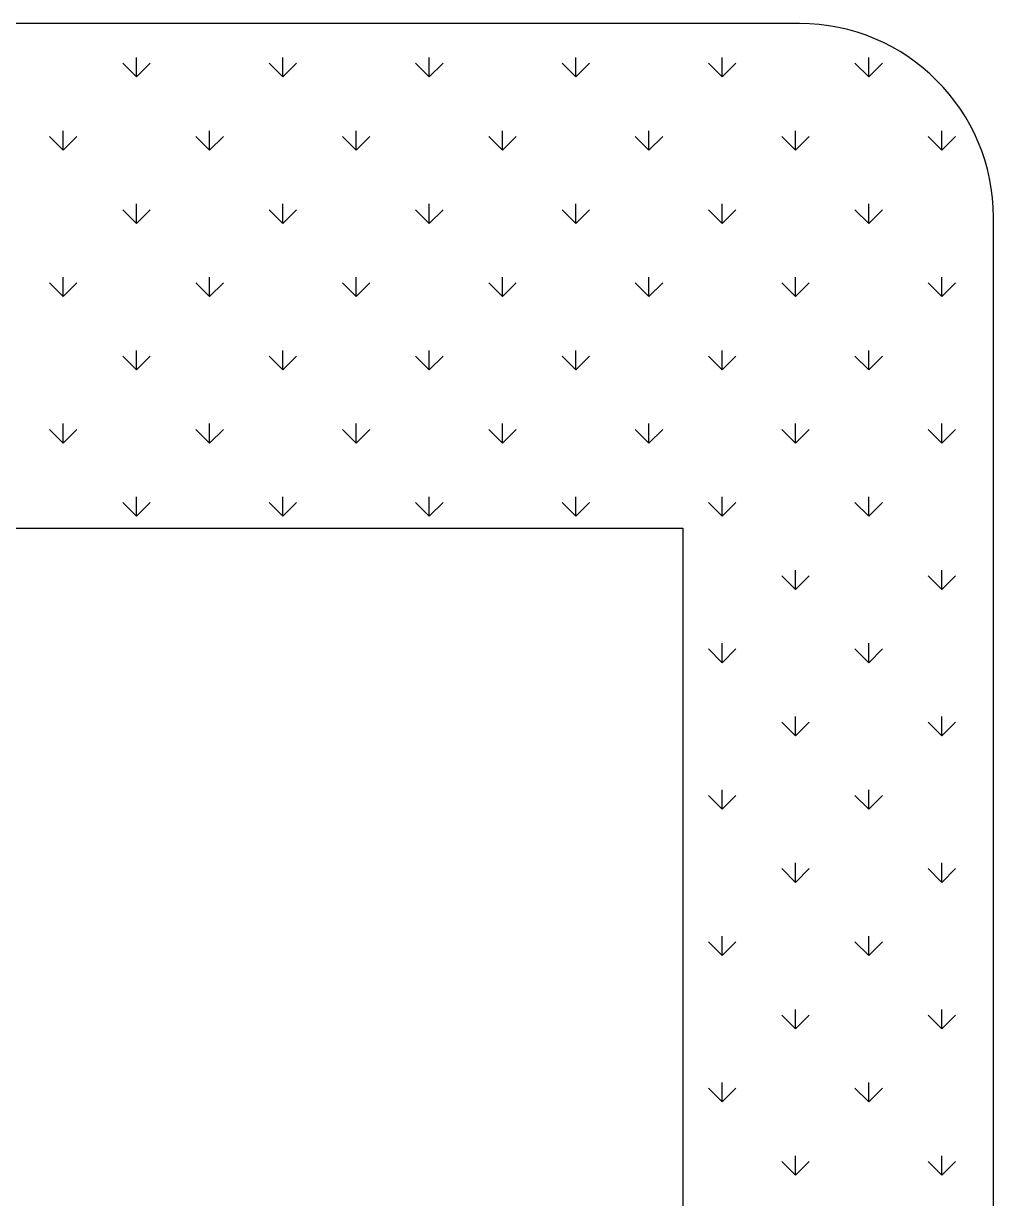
# Model space of a CAD drawing. Header units: inches. Extents: x -580 to 220, y 1335 to 2135.
# Drawn here: x -344.2 to -294.2, y 1973 to 2033.5 of the extents above; entities that cross this region are included whole.
import ezdxf

# ---------------------------------------------------------------- set-up
doc = ezdxf.new("R2010")
doc.units = ezdxf.units.IN
doc.header["$MEASUREMENT"] = 0
for name, color, linetype in [('Corte interior', 7, 'Continuous'), ('Grabado linea bajo', 7, 'Continuous'), ('grabado linea intenso', 7, 'Continuous')]:
    doc.layers.add(name, color=color, linetype=linetype)

# ---------------------------------------------------------------- blocks, each defined once
blk = doc.blocks.new('block 12')
at = {"layer": 'Corte interior', "color": 5, "lineweight": 25}
blk.add_lwpolyline([(-310.238, 2007.546), (-310.238, 1939.546), (-378.238, 1939.546), (-378.238, 2007.546), (-310.238, 2007.546)], dxfattribs=at)
blk = doc.blocks.new('block 14')
at = {"layer": 'grabado linea intenso', "color": 2, "lineweight": 25}
blk.add_open_spline([(-553.238, 1913.546), (-553.238, 1913.546), (-304.238, 1913.546), (-304.238, 1913.546), (-298.716, 1913.546), (-294.238, 1918.023), (-294.238, 1923.546), (-294.238, 1923.546), (-294.238, 2023.546), (-294.238, 2023.546), (-294.238, 2029.069), (-298.716, 2033.546), (-304.238, 2033.546), (-304.238, 2033.546), (-553.238, 2033.546), (-553.238, 2033.546)], degree=3, knots=[0, 0, 0, 0, 1, 1, 1, 2, 2, 2, 3, 3, 3, 4, 4, 4, 5, 5, 5, 5], dxfattribs=at)
blk = doc.blocks.new('block 290')
at = {"layer": 'Grabado linea bajo', "color": 4, "lineweight": 25}
blk.add_lwpolyline([(-342.157, 2011.932), (-342.157, 2012.932)], dxfattribs=at)
blk = doc.blocks.new('block 291')
at = {"layer": 'Grabado linea bajo', "color": 4, "lineweight": 25}
blk.add_lwpolyline([(-342.157, 2019.476), (-342.157, 2020.476)], dxfattribs=at)
blk = doc.blocks.new('block 292')
at = {"layer": 'Grabado linea bajo', "color": 4, "lineweight": 25}
blk.add_lwpolyline([(-342.157, 2027.019), (-342.157, 2028.019)], dxfattribs=at)
blk = doc.blocks.new('block 293')
at = {"layer": 'Grabado linea bajo', "color": 4, "lineweight": 25}
blk.add_lwpolyline([(-338.385, 2008.161), (-338.385, 2009.161)], dxfattribs=at)
blk = doc.blocks.new('block 294')
at = {"layer": 'Grabado linea bajo', "color": 4, "lineweight": 25}
blk.add_lwpolyline([(-338.385, 2015.704), (-338.385, 2016.704)], dxfattribs=at)
blk = doc.blocks.new('block 295')
at = {"layer": 'Grabado linea bajo', "color": 4, "lineweight": 25}
blk.add_lwpolyline([(-338.385, 2023.247), (-338.385, 2024.248)], dxfattribs=at)
blk = doc.blocks.new('block 296')
at = {"layer": 'Grabado linea bajo', "color": 4, "lineweight": 25}
blk.add_lwpolyline([(-338.385, 2030.791), (-338.385, 2031.791)], dxfattribs=at)
blk = doc.blocks.new('block 297')
at = {"layer": 'Grabado linea bajo', "color": 4, "lineweight": 25}
blk.add_lwpolyline([(-334.613, 2011.932), (-334.613, 2012.932)], dxfattribs=at)
blk = doc.blocks.new('block 298')
at = {"layer": 'Grabado linea bajo', "color": 4, "lineweight": 25}
blk.add_lwpolyline([(-334.613, 2019.476), (-334.613, 2020.476)], dxfattribs=at)
blk = doc.blocks.new('block 299')
at = {"layer": 'Grabado linea bajo', "color": 4, "lineweight": 25}
blk.add_lwpolyline([(-334.613, 2027.019), (-334.613, 2028.019)], dxfattribs=at)
blk = doc.blocks.new('block 300')
at = {"layer": 'Grabado linea bajo', "color": 4, "lineweight": 25}
blk.add_lwpolyline([(-330.842, 2008.161), (-330.842, 2009.161)], dxfattribs=at)
blk = doc.blocks.new('block 301')
at = {"layer": 'Grabado linea bajo', "color": 4, "lineweight": 25}
blk.add_lwpolyline([(-330.842, 2015.704), (-330.842, 2016.704)], dxfattribs=at)
blk = doc.blocks.new('block 302')
at = {"layer": 'Grabado linea bajo', "color": 4, "lineweight": 25}
blk.add_lwpolyline([(-330.842, 2023.247), (-330.842, 2024.248)], dxfattribs=at)
blk = doc.blocks.new('block 303')
at = {"layer": 'Grabado linea bajo', "color": 4, "lineweight": 25}
blk.add_lwpolyline([(-330.842, 2030.791), (-330.842, 2031.791)], dxfattribs=at)
blk = doc.blocks.new('block 304')
at = {"layer": 'Grabado linea bajo', "color": 4, "lineweight": 25}
blk.add_lwpolyline([(-327.07, 2011.932), (-327.07, 2012.932)], dxfattribs=at)
blk = doc.blocks.new('block 305')
at = {"layer": 'Grabado linea bajo', "color": 4, "lineweight": 25}
blk.add_lwpolyline([(-327.07, 2019.476), (-327.07, 2020.476)], dxfattribs=at)
blk = doc.blocks.new('block 306')
at = {"layer": 'Grabado linea bajo', "color": 4, "lineweight": 25}
blk.add_lwpolyline([(-327.07, 2027.019), (-327.07, 2028.019)], dxfattribs=at)
blk = doc.blocks.new('block 307')
at = {"layer": 'Grabado linea bajo', "color": 4, "lineweight": 25}
blk.add_lwpolyline([(-323.298, 2008.161), (-323.298, 2009.161)], dxfattribs=at)
blk = doc.blocks.new('block 308')
at = {"layer": 'Grabado linea bajo', "color": 4, "lineweight": 25}
blk.add_lwpolyline([(-323.298, 2015.704), (-323.298, 2016.704)], dxfattribs=at)
blk = doc.blocks.new('block 309')
at = {"layer": 'Grabado linea bajo', "color": 4, "lineweight": 25}
blk.add_lwpolyline([(-323.298, 2023.247), (-323.298, 2024.248)], dxfattribs=at)
blk = doc.blocks.new('block 310')
at = {"layer": 'Grabado linea bajo', "color": 4, "lineweight": 25}
blk.add_lwpolyline([(-323.298, 2030.791), (-323.298, 2031.791)], dxfattribs=at)
blk = doc.blocks.new('block 311')
at = {"layer": 'Grabado linea bajo', "color": 4, "lineweight": 25}
blk.add_lwpolyline([(-319.527, 2011.932), (-319.527, 2012.932)], dxfattribs=at)
blk = doc.blocks.new('block 312')
at = {"layer": 'Grabado linea bajo', "color": 4, "lineweight": 25}
blk.add_lwpolyline([(-319.527, 2019.476), (-319.527, 2020.476)], dxfattribs=at)
blk = doc.blocks.new('block 313')
at = {"layer": 'Grabado linea bajo', "color": 4, "lineweight": 25}
blk.add_lwpolyline([(-319.527, 2027.019), (-319.527, 2028.019)], dxfattribs=at)
blk = doc.blocks.new('block 314')
at = {"layer": 'Grabado linea bajo', "color": 4, "lineweight": 25}
blk.add_lwpolyline([(-315.755, 2008.161), (-315.755, 2009.161)], dxfattribs=at)
blk = doc.blocks.new('block 315')
at = {"layer": 'Grabado linea bajo', "color": 4, "lineweight": 25}
blk.add_lwpolyline([(-315.755, 2015.704), (-315.755, 2016.704)], dxfattribs=at)
blk = doc.blocks.new('block 316')
at = {"layer": 'Grabado linea bajo', "color": 4, "lineweight": 25}
blk.add_lwpolyline([(-315.755, 2023.247), (-315.755, 2024.248)], dxfattribs=at)
blk = doc.blocks.new('block 317')
at = {"layer": 'Grabado linea bajo', "color": 4, "lineweight": 25}
blk.add_lwpolyline([(-315.755, 2030.791), (-315.755, 2031.791)], dxfattribs=at)
blk = doc.blocks.new('block 318')
at = {"layer": 'Grabado linea bajo', "color": 4, "lineweight": 25}
blk.add_lwpolyline([(-311.983, 2011.932), (-311.983, 2012.932)], dxfattribs=at)
blk = doc.blocks.new('block 319')
at = {"layer": 'Grabado linea bajo', "color": 4, "lineweight": 25}
blk.add_lwpolyline([(-311.983, 2019.476), (-311.983, 2020.476)], dxfattribs=at)
blk = doc.blocks.new('block 320')
at = {"layer": 'Grabado linea bajo', "color": 4, "lineweight": 25}
blk.add_lwpolyline([(-311.983, 2027.019), (-311.983, 2028.019)], dxfattribs=at)
blk = doc.blocks.new('block 326')
at = {"layer": 'Grabado linea bajo', "color": 4, "lineweight": 25}
blk.add_lwpolyline([(-308.212, 1977.987), (-308.212, 1978.987)], dxfattribs=at)
blk = doc.blocks.new('block 327')
at = {"layer": 'Grabado linea bajo', "color": 4, "lineweight": 25}
blk.add_lwpolyline([(-308.212, 1985.53), (-308.212, 1986.53)], dxfattribs=at)
blk = doc.blocks.new('block 328')
at = {"layer": 'Grabado linea bajo', "color": 4, "lineweight": 25}
blk.add_lwpolyline([(-308.212, 1993.074), (-308.212, 1994.074)], dxfattribs=at)
blk = doc.blocks.new('block 329')
at = {"layer": 'Grabado linea bajo', "color": 4, "lineweight": 25}
blk.add_lwpolyline([(-308.212, 2000.617), (-308.212, 2001.617)], dxfattribs=at)
blk = doc.blocks.new('block 330')
at = {"layer": 'Grabado linea bajo', "color": 4, "lineweight": 25}
blk.add_lwpolyline([(-308.212, 2008.161), (-308.212, 2009.161)], dxfattribs=at)
blk = doc.blocks.new('block 331')
at = {"layer": 'Grabado linea bajo', "color": 4, "lineweight": 25}
blk.add_lwpolyline([(-308.212, 2015.704), (-308.212, 2016.704)], dxfattribs=at)
blk = doc.blocks.new('block 332')
at = {"layer": 'Grabado linea bajo', "color": 4, "lineweight": 25}
blk.add_lwpolyline([(-308.212, 2023.247), (-308.212, 2024.248)], dxfattribs=at)
blk = doc.blocks.new('block 333')
at = {"layer": 'Grabado linea bajo', "color": 4, "lineweight": 25}
blk.add_lwpolyline([(-308.212, 2030.791), (-308.212, 2031.791)], dxfattribs=at)
blk = doc.blocks.new('block 338')
at = {"layer": 'Grabado linea bajo', "color": 4, "lineweight": 25}
blk.add_lwpolyline([(-304.44, 1974.215), (-304.44, 1975.215)], dxfattribs=at)
blk = doc.blocks.new('block 339')
at = {"layer": 'Grabado linea bajo', "color": 4, "lineweight": 25}
blk.add_lwpolyline([(-304.44, 1981.759), (-304.44, 1982.759)], dxfattribs=at)
blk = doc.blocks.new('block 340')
at = {"layer": 'Grabado linea bajo', "color": 4, "lineweight": 25}
blk.add_lwpolyline([(-304.44, 1989.302), (-304.44, 1990.302)], dxfattribs=at)
blk = doc.blocks.new('block 341')
at = {"layer": 'Grabado linea bajo', "color": 4, "lineweight": 25}
blk.add_lwpolyline([(-304.44, 1996.845), (-304.44, 1997.846)], dxfattribs=at)
blk = doc.blocks.new('block 342')
at = {"layer": 'Grabado linea bajo', "color": 4, "lineweight": 25}
blk.add_lwpolyline([(-304.44, 2004.389), (-304.44, 2005.389)], dxfattribs=at)
blk = doc.blocks.new('block 343')
at = {"layer": 'Grabado linea bajo', "color": 4, "lineweight": 25}
blk.add_lwpolyline([(-304.44, 2011.932), (-304.44, 2012.932)], dxfattribs=at)
blk = doc.blocks.new('block 344')
at = {"layer": 'Grabado linea bajo', "color": 4, "lineweight": 25}
blk.add_lwpolyline([(-304.44, 2019.476), (-304.44, 2020.476)], dxfattribs=at)
blk = doc.blocks.new('block 345')
at = {"layer": 'Grabado linea bajo', "color": 4, "lineweight": 25}
blk.add_lwpolyline([(-304.44, 2027.019), (-304.44, 2028.019)], dxfattribs=at)
blk = doc.blocks.new('block 351')
at = {"layer": 'Grabado linea bajo', "color": 4, "lineweight": 25}
blk.add_lwpolyline([(-300.668, 1977.987), (-300.668, 1978.987)], dxfattribs=at)
blk = doc.blocks.new('block 352')
at = {"layer": 'Grabado linea bajo', "color": 4, "lineweight": 25}
blk.add_lwpolyline([(-300.668, 1985.53), (-300.668, 1986.53)], dxfattribs=at)
blk = doc.blocks.new('block 353')
at = {"layer": 'Grabado linea bajo', "color": 4, "lineweight": 25}
blk.add_lwpolyline([(-300.668, 1993.074), (-300.668, 1994.074)], dxfattribs=at)
blk = doc.blocks.new('block 354')
at = {"layer": 'Grabado linea bajo', "color": 4, "lineweight": 25}
blk.add_lwpolyline([(-300.668, 2000.617), (-300.668, 2001.617)], dxfattribs=at)
blk = doc.blocks.new('block 355')
at = {"layer": 'Grabado linea bajo', "color": 4, "lineweight": 25}
blk.add_lwpolyline([(-300.668, 2008.161), (-300.668, 2009.161)], dxfattribs=at)
blk = doc.blocks.new('block 356')
at = {"layer": 'Grabado linea bajo', "color": 4, "lineweight": 25}
blk.add_lwpolyline([(-300.668, 2015.704), (-300.668, 2016.704)], dxfattribs=at)
blk = doc.blocks.new('block 357')
at = {"layer": 'Grabado linea bajo', "color": 4, "lineweight": 25}
blk.add_lwpolyline([(-300.668, 2023.247), (-300.668, 2024.248)], dxfattribs=at)
blk = doc.blocks.new('block 358')
at = {"layer": 'Grabado linea bajo', "color": 4, "lineweight": 25}
blk.add_lwpolyline([(-300.668, 2030.791), (-300.668, 2031.791)], dxfattribs=at)
blk = doc.blocks.new('block 363')
at = {"layer": 'Grabado linea bajo', "color": 4, "lineweight": 25}
blk.add_lwpolyline([(-296.896, 1974.215), (-296.896, 1975.215)], dxfattribs=at)
blk = doc.blocks.new('block 364')
at = {"layer": 'Grabado linea bajo', "color": 4, "lineweight": 25}
blk.add_lwpolyline([(-296.896, 1981.759), (-296.896, 1982.759)], dxfattribs=at)
blk = doc.blocks.new('block 365')
at = {"layer": 'Grabado linea bajo', "color": 4, "lineweight": 25}
blk.add_lwpolyline([(-296.896, 1989.302), (-296.896, 1990.302)], dxfattribs=at)
blk = doc.blocks.new('block 366')
at = {"layer": 'Grabado linea bajo', "color": 4, "lineweight": 25}
blk.add_lwpolyline([(-296.896, 1996.845), (-296.896, 1997.846)], dxfattribs=at)
blk = doc.blocks.new('block 367')
at = {"layer": 'Grabado linea bajo', "color": 4, "lineweight": 25}
blk.add_lwpolyline([(-296.896, 2004.389), (-296.896, 2005.389)], dxfattribs=at)
blk = doc.blocks.new('block 368')
at = {"layer": 'Grabado linea bajo', "color": 4, "lineweight": 25}
blk.add_lwpolyline([(-296.896, 2011.932), (-296.896, 2012.932)], dxfattribs=at)
blk = doc.blocks.new('block 369')
at = {"layer": 'Grabado linea bajo', "color": 4, "lineweight": 25}
blk.add_lwpolyline([(-296.896, 2019.476), (-296.896, 2020.476)], dxfattribs=at)
blk = doc.blocks.new('block 370')
at = {"layer": 'Grabado linea bajo', "color": 4, "lineweight": 25}
blk.add_lwpolyline([(-296.896, 2027.019), (-296.896, 2028.019)], dxfattribs=at)
blk = doc.blocks.new('block 998')
at = {"layer": 'Grabado linea bajo', "color": 4, "lineweight": 25}
blk.add_lwpolyline([(-342.157, 2027.019), (-341.45, 2027.726)], dxfattribs=at)
blk = doc.blocks.new('block 999')
at = {"layer": 'Grabado linea bajo', "color": 4, "lineweight": 25}
blk.add_lwpolyline([(-338.385, 2030.791), (-337.678, 2031.498)], dxfattribs=at)
blk = doc.blocks.new('block 1003')
at = {"layer": 'Grabado linea bajo', "color": 4, "lineweight": 25}
blk.add_lwpolyline([(-342.157, 2019.476), (-341.45, 2020.183)], dxfattribs=at)
blk = doc.blocks.new('block 1004')
at = {"layer": 'Grabado linea bajo', "color": 4, "lineweight": 25}
blk.add_lwpolyline([(-338.385, 2023.247), (-337.678, 2023.955)], dxfattribs=at)
blk = doc.blocks.new('block 1005')
at = {"layer": 'Grabado linea bajo', "color": 4, "lineweight": 25}
blk.add_lwpolyline([(-334.613, 2027.019), (-333.906, 2027.726)], dxfattribs=at)
blk = doc.blocks.new('block 1006')
at = {"layer": 'Grabado linea bajo', "color": 4, "lineweight": 25}
blk.add_lwpolyline([(-330.842, 2030.791), (-330.135, 2031.498)], dxfattribs=at)
blk = doc.blocks.new('block 1008')
at = {"layer": 'Grabado linea bajo', "color": 4, "lineweight": 25}
blk.add_lwpolyline([(-342.157, 2011.932), (-341.45, 2012.639)], dxfattribs=at)
blk = doc.blocks.new('block 1009')
at = {"layer": 'Grabado linea bajo', "color": 4, "lineweight": 25}
blk.add_lwpolyline([(-338.385, 2015.704), (-337.678, 2016.411)], dxfattribs=at)
blk = doc.blocks.new('block 1010')
at = {"layer": 'Grabado linea bajo', "color": 4, "lineweight": 25}
blk.add_lwpolyline([(-334.613, 2019.476), (-333.906, 2020.183)], dxfattribs=at)
blk = doc.blocks.new('block 1011')
at = {"layer": 'Grabado linea bajo', "color": 4, "lineweight": 25}
blk.add_lwpolyline([(-330.842, 2023.247), (-330.135, 2023.955)], dxfattribs=at)
blk = doc.blocks.new('block 1012')
at = {"layer": 'Grabado linea bajo', "color": 4, "lineweight": 25}
blk.add_lwpolyline([(-327.07, 2027.019), (-326.363, 2027.726)], dxfattribs=at)
blk = doc.blocks.new('block 1013')
at = {"layer": 'Grabado linea bajo', "color": 4, "lineweight": 25}
blk.add_lwpolyline([(-323.298, 2030.791), (-322.591, 2031.498)], dxfattribs=at)
blk = doc.blocks.new('block 1014')
at = {"layer": 'Grabado linea bajo', "color": 4, "lineweight": 25}
blk.add_lwpolyline([(-338.385, 2008.161), (-337.678, 2008.868)], dxfattribs=at)
blk = doc.blocks.new('block 1015')
at = {"layer": 'Grabado linea bajo', "color": 4, "lineweight": 25}
blk.add_lwpolyline([(-334.613, 2011.932), (-333.906, 2012.639)], dxfattribs=at)
blk = doc.blocks.new('block 1016')
at = {"layer": 'Grabado linea bajo', "color": 4, "lineweight": 25}
blk.add_lwpolyline([(-330.842, 2015.704), (-330.135, 2016.411)], dxfattribs=at)
blk = doc.blocks.new('block 1017')
at = {"layer": 'Grabado linea bajo', "color": 4, "lineweight": 25}
blk.add_lwpolyline([(-327.07, 2019.476), (-326.363, 2020.183)], dxfattribs=at)
blk = doc.blocks.new('block 1018')
at = {"layer": 'Grabado linea bajo', "color": 4, "lineweight": 25}
blk.add_lwpolyline([(-323.298, 2023.247), (-322.591, 2023.955)], dxfattribs=at)
blk = doc.blocks.new('block 1019')
at = {"layer": 'Grabado linea bajo', "color": 4, "lineweight": 25}
blk.add_lwpolyline([(-319.527, 2027.019), (-318.819, 2027.726)], dxfattribs=at)
blk = doc.blocks.new('block 1020')
at = {"layer": 'Grabado linea bajo', "color": 4, "lineweight": 25}
blk.add_lwpolyline([(-315.755, 2030.791), (-315.048, 2031.498)], dxfattribs=at)
blk = doc.blocks.new('block 1021')
at = {"layer": 'Grabado linea bajo', "color": 4, "lineweight": 25}
blk.add_lwpolyline([(-330.842, 2008.161), (-330.135, 2008.868)], dxfattribs=at)
blk = doc.blocks.new('block 1022')
at = {"layer": 'Grabado linea bajo', "color": 4, "lineweight": 25}
blk.add_lwpolyline([(-327.07, 2011.932), (-326.363, 2012.639)], dxfattribs=at)
blk = doc.blocks.new('block 1023')
at = {"layer": 'Grabado linea bajo', "color": 4, "lineweight": 25}
blk.add_lwpolyline([(-323.298, 2015.704), (-322.591, 2016.411)], dxfattribs=at)
blk = doc.blocks.new('block 1024')
at = {"layer": 'Grabado linea bajo', "color": 4, "lineweight": 25}
blk.add_lwpolyline([(-319.527, 2019.476), (-318.819, 2020.183)], dxfattribs=at)
blk = doc.blocks.new('block 1025')
at = {"layer": 'Grabado linea bajo', "color": 4, "lineweight": 25}
blk.add_lwpolyline([(-315.755, 2023.247), (-315.048, 2023.955)], dxfattribs=at)
blk = doc.blocks.new('block 1026')
at = {"layer": 'Grabado linea bajo', "color": 4, "lineweight": 25}
blk.add_lwpolyline([(-311.983, 2027.019), (-311.276, 2027.726)], dxfattribs=at)
blk = doc.blocks.new('block 1027')
at = {"layer": 'Grabado linea bajo', "color": 4, "lineweight": 25}
blk.add_lwpolyline([(-308.212, 2030.791), (-307.504, 2031.498)], dxfattribs=at)
blk = doc.blocks.new('block 1028')
at = {"layer": 'Grabado linea bajo', "color": 4, "lineweight": 25}
blk.add_lwpolyline([(-323.298, 2008.161), (-322.591, 2008.868)], dxfattribs=at)
blk = doc.blocks.new('block 1029')
at = {"layer": 'Grabado linea bajo', "color": 4, "lineweight": 25}
blk.add_lwpolyline([(-319.527, 2011.932), (-318.819, 2012.639)], dxfattribs=at)
blk = doc.blocks.new('block 1030')
at = {"layer": 'Grabado linea bajo', "color": 4, "lineweight": 25}
blk.add_lwpolyline([(-315.755, 2015.704), (-315.048, 2016.411)], dxfattribs=at)
blk = doc.blocks.new('block 1031')
at = {"layer": 'Grabado linea bajo', "color": 4, "lineweight": 25}
blk.add_lwpolyline([(-311.983, 2019.476), (-311.276, 2020.183)], dxfattribs=at)
blk = doc.blocks.new('block 1032')
at = {"layer": 'Grabado linea bajo', "color": 4, "lineweight": 25}
blk.add_lwpolyline([(-308.212, 2023.247), (-307.504, 2023.955)], dxfattribs=at)
blk = doc.blocks.new('block 1033')
at = {"layer": 'Grabado linea bajo', "color": 4, "lineweight": 25}
blk.add_lwpolyline([(-304.44, 2027.019), (-303.733, 2027.726)], dxfattribs=at)
blk = doc.blocks.new('block 1034')
at = {"layer": 'Grabado linea bajo', "color": 4, "lineweight": 25}
blk.add_lwpolyline([(-300.668, 2030.791), (-299.961, 2031.498)], dxfattribs=at)
blk = doc.blocks.new('block 1035')
at = {"layer": 'Grabado linea bajo', "color": 4, "lineweight": 25}
blk.add_lwpolyline([(-315.755, 2008.161), (-315.048, 2008.868)], dxfattribs=at)
blk = doc.blocks.new('block 1036')
at = {"layer": 'Grabado linea bajo', "color": 4, "lineweight": 25}
blk.add_lwpolyline([(-311.983, 2011.932), (-311.276, 2012.639)], dxfattribs=at)
blk = doc.blocks.new('block 1037')
at = {"layer": 'Grabado linea bajo', "color": 4, "lineweight": 25}
blk.add_lwpolyline([(-308.212, 2015.704), (-307.504, 2016.411)], dxfattribs=at)
blk = doc.blocks.new('block 1038')
at = {"layer": 'Grabado linea bajo', "color": 4, "lineweight": 25}
blk.add_lwpolyline([(-304.44, 2019.476), (-303.733, 2020.183)], dxfattribs=at)
blk = doc.blocks.new('block 1039')
at = {"layer": 'Grabado linea bajo', "color": 4, "lineweight": 25}
blk.add_lwpolyline([(-300.668, 2023.247), (-299.961, 2023.955)], dxfattribs=at)
blk = doc.blocks.new('block 1040')
at = {"layer": 'Grabado linea bajo', "color": 4, "lineweight": 25}
blk.add_lwpolyline([(-296.896, 2027.019), (-296.189, 2027.726)], dxfattribs=at)
blk = doc.blocks.new('block 1041')
at = {"layer": 'Grabado linea bajo', "color": 4, "lineweight": 25}
blk.add_lwpolyline([(-308.212, 2008.161), (-307.504, 2008.868)], dxfattribs=at)
blk = doc.blocks.new('block 1042')
at = {"layer": 'Grabado linea bajo', "color": 4, "lineweight": 25}
blk.add_lwpolyline([(-304.44, 2011.932), (-303.733, 2012.639)], dxfattribs=at)
blk = doc.blocks.new('block 1043')
at = {"layer": 'Grabado linea bajo', "color": 4, "lineweight": 25}
blk.add_lwpolyline([(-300.668, 2015.704), (-299.961, 2016.411)], dxfattribs=at)
blk = doc.blocks.new('block 1044')
at = {"layer": 'Grabado linea bajo', "color": 4, "lineweight": 25}
blk.add_lwpolyline([(-296.896, 2019.476), (-296.189, 2020.183)], dxfattribs=at)
blk = doc.blocks.new('block 1045')
at = {"layer": 'Grabado linea bajo', "color": 4, "lineweight": 25}
blk.add_lwpolyline([(-308.212, 2000.617), (-307.504, 2001.324)], dxfattribs=at)
blk = doc.blocks.new('block 1046')
at = {"layer": 'Grabado linea bajo', "color": 4, "lineweight": 25}
blk.add_lwpolyline([(-304.44, 2004.389), (-303.733, 2005.096)], dxfattribs=at)
blk = doc.blocks.new('block 1047')
at = {"layer": 'Grabado linea bajo', "color": 4, "lineweight": 25}
blk.add_lwpolyline([(-300.668, 2008.161), (-299.961, 2008.868)], dxfattribs=at)
blk = doc.blocks.new('block 1048')
at = {"layer": 'Grabado linea bajo', "color": 4, "lineweight": 25}
blk.add_lwpolyline([(-296.896, 2011.932), (-296.189, 2012.639)], dxfattribs=at)
blk = doc.blocks.new('block 1049')
at = {"layer": 'Grabado linea bajo', "color": 4, "lineweight": 25}
blk.add_lwpolyline([(-308.212, 1993.074), (-307.504, 1993.781)], dxfattribs=at)
blk = doc.blocks.new('block 1050')
at = {"layer": 'Grabado linea bajo', "color": 4, "lineweight": 25}
blk.add_lwpolyline([(-304.44, 1996.845), (-303.733, 1997.553)], dxfattribs=at)
blk = doc.blocks.new('block 1051')
at = {"layer": 'Grabado linea bajo', "color": 4, "lineweight": 25}
blk.add_lwpolyline([(-300.668, 2000.617), (-299.961, 2001.324)], dxfattribs=at)
blk = doc.blocks.new('block 1052')
at = {"layer": 'Grabado linea bajo', "color": 4, "lineweight": 25}
blk.add_lwpolyline([(-296.896, 2004.389), (-296.189, 2005.096)], dxfattribs=at)
blk = doc.blocks.new('block 1053')
at = {"layer": 'Grabado linea bajo', "color": 4, "lineweight": 25}
blk.add_lwpolyline([(-308.212, 1985.53), (-307.504, 1986.238)], dxfattribs=at)
blk = doc.blocks.new('block 1054')
at = {"layer": 'Grabado linea bajo', "color": 4, "lineweight": 25}
blk.add_lwpolyline([(-304.44, 1989.302), (-303.733, 1990.009)], dxfattribs=at)
blk = doc.blocks.new('block 1055')
at = {"layer": 'Grabado linea bajo', "color": 4, "lineweight": 25}
blk.add_lwpolyline([(-300.668, 1993.074), (-299.961, 1993.781)], dxfattribs=at)
blk = doc.blocks.new('block 1056')
at = {"layer": 'Grabado linea bajo', "color": 4, "lineweight": 25}
blk.add_lwpolyline([(-296.896, 1996.845), (-296.189, 1997.553)], dxfattribs=at)
blk = doc.blocks.new('block 1057')
at = {"layer": 'Grabado linea bajo', "color": 4, "lineweight": 25}
blk.add_lwpolyline([(-308.212, 1977.987), (-307.504, 1978.694)], dxfattribs=at)
blk = doc.blocks.new('block 1058')
at = {"layer": 'Grabado linea bajo', "color": 4, "lineweight": 25}
blk.add_lwpolyline([(-304.44, 1981.759), (-303.733, 1982.466)], dxfattribs=at)
blk = doc.blocks.new('block 1059')
at = {"layer": 'Grabado linea bajo', "color": 4, "lineweight": 25}
blk.add_lwpolyline([(-300.668, 1985.53), (-299.961, 1986.238)], dxfattribs=at)
blk = doc.blocks.new('block 1060')
at = {"layer": 'Grabado linea bajo', "color": 4, "lineweight": 25}
blk.add_lwpolyline([(-296.896, 1989.302), (-296.189, 1990.009)], dxfattribs=at)
blk = doc.blocks.new('block 1062')
at = {"layer": 'Grabado linea bajo', "color": 4, "lineweight": 25}
blk.add_lwpolyline([(-304.44, 1974.215), (-303.733, 1974.922)], dxfattribs=at)
blk = doc.blocks.new('block 1063')
at = {"layer": 'Grabado linea bajo', "color": 4, "lineweight": 25}
blk.add_lwpolyline([(-300.668, 1977.987), (-299.961, 1978.694)], dxfattribs=at)
blk = doc.blocks.new('block 1064')
at = {"layer": 'Grabado linea bajo', "color": 4, "lineweight": 25}
blk.add_lwpolyline([(-296.896, 1981.759), (-296.189, 1982.466)], dxfattribs=at)
blk = doc.blocks.new('block 1068')
at = {"layer": 'Grabado linea bajo', "color": 4, "lineweight": 25}
blk.add_lwpolyline([(-296.896, 1974.215), (-296.189, 1974.922)], dxfattribs=at)
blk = doc.blocks.new('block 1723')
at = {"layer": 'Grabado linea bajo', "color": 4, "lineweight": 25}
blk.add_lwpolyline([(-304.44, 1974.215), (-305.147, 1974.922)], dxfattribs=at)
blk = doc.blocks.new('block 1724')
at = {"layer": 'Grabado linea bajo', "color": 4, "lineweight": 25}
blk.add_lwpolyline([(-308.212, 1977.987), (-308.919, 1978.694)], dxfattribs=at)
blk = doc.blocks.new('block 1725')
at = {"layer": 'Grabado linea bajo', "color": 4, "lineweight": 25}
blk.add_lwpolyline([(-338.385, 2008.161), (-339.092, 2008.868)], dxfattribs=at)
blk = doc.blocks.new('block 1726')
at = {"layer": 'Grabado linea bajo', "color": 4, "lineweight": 25}
blk.add_lwpolyline([(-342.157, 2011.932), (-342.864, 2012.639)], dxfattribs=at)
blk = doc.blocks.new('block 1732')
at = {"layer": 'Grabado linea bajo', "color": 4, "lineweight": 25}
blk.add_lwpolyline([(-296.896, 1974.215), (-297.604, 1974.922)], dxfattribs=at)
blk = doc.blocks.new('block 1733')
at = {"layer": 'Grabado linea bajo', "color": 4, "lineweight": 25}
blk.add_lwpolyline([(-300.668, 1977.987), (-301.375, 1978.694)], dxfattribs=at)
blk = doc.blocks.new('block 1734')
at = {"layer": 'Grabado linea bajo', "color": 4, "lineweight": 25}
blk.add_lwpolyline([(-304.44, 1981.759), (-305.147, 1982.466)], dxfattribs=at)
blk = doc.blocks.new('block 1735')
at = {"layer": 'Grabado linea bajo', "color": 4, "lineweight": 25}
blk.add_lwpolyline([(-308.212, 1985.53), (-308.919, 1986.238)], dxfattribs=at)
blk = doc.blocks.new('block 1736')
at = {"layer": 'Grabado linea bajo', "color": 4, "lineweight": 25}
blk.add_lwpolyline([(-330.842, 2008.161), (-331.549, 2008.868)], dxfattribs=at)
blk = doc.blocks.new('block 1737')
at = {"layer": 'Grabado linea bajo', "color": 4, "lineweight": 25}
blk.add_lwpolyline([(-334.613, 2011.932), (-335.321, 2012.639)], dxfattribs=at)
blk = doc.blocks.new('block 1738')
at = {"layer": 'Grabado linea bajo', "color": 4, "lineweight": 25}
blk.add_lwpolyline([(-338.385, 2015.704), (-339.092, 2016.411)], dxfattribs=at)
blk = doc.blocks.new('block 1739')
at = {"layer": 'Grabado linea bajo', "color": 4, "lineweight": 25}
blk.add_lwpolyline([(-342.157, 2019.476), (-342.864, 2020.183)], dxfattribs=at)
blk = doc.blocks.new('block 1743')
at = {"layer": 'Grabado linea bajo', "color": 4, "lineweight": 25}
blk.add_lwpolyline([(-296.896, 1981.759), (-297.604, 1982.466)], dxfattribs=at)
blk = doc.blocks.new('block 1744')
at = {"layer": 'Grabado linea bajo', "color": 4, "lineweight": 25}
blk.add_lwpolyline([(-300.668, 1985.53), (-301.375, 1986.238)], dxfattribs=at)
blk = doc.blocks.new('block 1745')
at = {"layer": 'Grabado linea bajo', "color": 4, "lineweight": 25}
blk.add_lwpolyline([(-304.44, 1989.302), (-305.147, 1990.009)], dxfattribs=at)
blk = doc.blocks.new('block 1746')
at = {"layer": 'Grabado linea bajo', "color": 4, "lineweight": 25}
blk.add_lwpolyline([(-308.212, 1993.074), (-308.919, 1993.781)], dxfattribs=at)
blk = doc.blocks.new('block 1747')
at = {"layer": 'Grabado linea bajo', "color": 4, "lineweight": 25}
blk.add_lwpolyline([(-323.298, 2008.161), (-324.006, 2008.868)], dxfattribs=at)
blk = doc.blocks.new('block 1748')
at = {"layer": 'Grabado linea bajo', "color": 4, "lineweight": 25}
blk.add_lwpolyline([(-327.07, 2011.932), (-327.777, 2012.639)], dxfattribs=at)
blk = doc.blocks.new('block 1749')
at = {"layer": 'Grabado linea bajo', "color": 4, "lineweight": 25}
blk.add_lwpolyline([(-330.842, 2015.704), (-331.549, 2016.411)], dxfattribs=at)
blk = doc.blocks.new('block 1750')
at = {"layer": 'Grabado linea bajo', "color": 4, "lineweight": 25}
blk.add_lwpolyline([(-334.613, 2019.476), (-335.321, 2020.183)], dxfattribs=at)
blk = doc.blocks.new('block 1751')
at = {"layer": 'Grabado linea bajo', "color": 4, "lineweight": 25}
blk.add_lwpolyline([(-338.385, 2023.247), (-339.092, 2023.955)], dxfattribs=at)
blk = doc.blocks.new('block 1752')
at = {"layer": 'Grabado linea bajo', "color": 4, "lineweight": 25}
blk.add_lwpolyline([(-342.157, 2027.019), (-342.864, 2027.726)], dxfattribs=at)
blk = doc.blocks.new('block 1754')
at = {"layer": 'Grabado linea bajo', "color": 4, "lineweight": 25}
blk.add_lwpolyline([(-296.896, 1989.302), (-297.604, 1990.009)], dxfattribs=at)
blk = doc.blocks.new('block 1755')
at = {"layer": 'Grabado linea bajo', "color": 4, "lineweight": 25}
blk.add_lwpolyline([(-300.668, 1993.074), (-301.375, 1993.781)], dxfattribs=at)
blk = doc.blocks.new('block 1756')
at = {"layer": 'Grabado linea bajo', "color": 4, "lineweight": 25}
blk.add_lwpolyline([(-304.44, 1996.845), (-305.147, 1997.553)], dxfattribs=at)
blk = doc.blocks.new('block 1757')
at = {"layer": 'Grabado linea bajo', "color": 4, "lineweight": 25}
blk.add_lwpolyline([(-308.212, 2000.617), (-308.919, 2001.324)], dxfattribs=at)
blk = doc.blocks.new('block 1758')
at = {"layer": 'Grabado linea bajo', "color": 4, "lineweight": 25}
blk.add_lwpolyline([(-315.755, 2008.161), (-316.462, 2008.868)], dxfattribs=at)
blk = doc.blocks.new('block 1759')
at = {"layer": 'Grabado linea bajo', "color": 4, "lineweight": 25}
blk.add_lwpolyline([(-319.527, 2011.932), (-320.234, 2012.639)], dxfattribs=at)
blk = doc.blocks.new('block 1760')
at = {"layer": 'Grabado linea bajo', "color": 4, "lineweight": 25}
blk.add_lwpolyline([(-323.298, 2015.704), (-324.006, 2016.411)], dxfattribs=at)
blk = doc.blocks.new('block 1761')
at = {"layer": 'Grabado linea bajo', "color": 4, "lineweight": 25}
blk.add_lwpolyline([(-327.07, 2019.476), (-327.777, 2020.183)], dxfattribs=at)
blk = doc.blocks.new('block 1762')
at = {"layer": 'Grabado linea bajo', "color": 4, "lineweight": 25}
blk.add_lwpolyline([(-330.842, 2023.247), (-331.549, 2023.955)], dxfattribs=at)
blk = doc.blocks.new('block 1763')
at = {"layer": 'Grabado linea bajo', "color": 4, "lineweight": 25}
blk.add_lwpolyline([(-334.613, 2027.019), (-335.321, 2027.726)], dxfattribs=at)
blk = doc.blocks.new('block 1764')
at = {"layer": 'Grabado linea bajo', "color": 4, "lineweight": 25}
blk.add_lwpolyline([(-338.385, 2030.791), (-339.092, 2031.498)], dxfattribs=at)
blk = doc.blocks.new('block 1765')
at = {"layer": 'Grabado linea bajo', "color": 4, "lineweight": 25}
blk.add_lwpolyline([(-296.896, 1996.845), (-297.604, 1997.553)], dxfattribs=at)
blk = doc.blocks.new('block 1766')
at = {"layer": 'Grabado linea bajo', "color": 4, "lineweight": 25}
blk.add_lwpolyline([(-300.668, 2000.617), (-301.375, 2001.324)], dxfattribs=at)
blk = doc.blocks.new('block 1767')
at = {"layer": 'Grabado linea bajo', "color": 4, "lineweight": 25}
blk.add_lwpolyline([(-304.44, 2004.389), (-305.147, 2005.096)], dxfattribs=at)
blk = doc.blocks.new('block 1768')
at = {"layer": 'Grabado linea bajo', "color": 4, "lineweight": 25}
blk.add_lwpolyline([(-308.212, 2008.161), (-308.919, 2008.868)], dxfattribs=at)
blk = doc.blocks.new('block 1769')
at = {"layer": 'Grabado linea bajo', "color": 4, "lineweight": 25}
blk.add_lwpolyline([(-311.983, 2011.932), (-312.69, 2012.639)], dxfattribs=at)
blk = doc.blocks.new('block 1770')
at = {"layer": 'Grabado linea bajo', "color": 4, "lineweight": 25}
blk.add_lwpolyline([(-315.755, 2015.704), (-316.462, 2016.411)], dxfattribs=at)
blk = doc.blocks.new('block 1771')
at = {"layer": 'Grabado linea bajo', "color": 4, "lineweight": 25}
blk.add_lwpolyline([(-319.527, 2019.476), (-320.234, 2020.183)], dxfattribs=at)
blk = doc.blocks.new('block 1772')
at = {"layer": 'Grabado linea bajo', "color": 4, "lineweight": 25}
blk.add_lwpolyline([(-323.298, 2023.247), (-324.006, 2023.955)], dxfattribs=at)
blk = doc.blocks.new('block 1773')
at = {"layer": 'Grabado linea bajo', "color": 4, "lineweight": 25}
blk.add_lwpolyline([(-327.07, 2027.019), (-327.777, 2027.726)], dxfattribs=at)
blk = doc.blocks.new('block 1774')
at = {"layer": 'Grabado linea bajo', "color": 4, "lineweight": 25}
blk.add_lwpolyline([(-330.842, 2030.791), (-331.549, 2031.498)], dxfattribs=at)
blk = doc.blocks.new('block 1776')
at = {"layer": 'Grabado linea bajo', "color": 4, "lineweight": 25}
blk.add_lwpolyline([(-296.896, 2004.389), (-297.604, 2005.096)], dxfattribs=at)
blk = doc.blocks.new('block 1777')
at = {"layer": 'Grabado linea bajo', "color": 4, "lineweight": 25}
blk.add_lwpolyline([(-300.668, 2008.161), (-301.375, 2008.868)], dxfattribs=at)
blk = doc.blocks.new('block 1778')
at = {"layer": 'Grabado linea bajo', "color": 4, "lineweight": 25}
blk.add_lwpolyline([(-304.44, 2011.932), (-305.147, 2012.639)], dxfattribs=at)
blk = doc.blocks.new('block 1779')
at = {"layer": 'Grabado linea bajo', "color": 4, "lineweight": 25}
blk.add_lwpolyline([(-308.212, 2015.704), (-308.919, 2016.411)], dxfattribs=at)
blk = doc.blocks.new('block 1780')
at = {"layer": 'Grabado linea bajo', "color": 4, "lineweight": 25}
blk.add_lwpolyline([(-311.983, 2019.476), (-312.69, 2020.183)], dxfattribs=at)
blk = doc.blocks.new('block 1781')
at = {"layer": 'Grabado linea bajo', "color": 4, "lineweight": 25}
blk.add_lwpolyline([(-315.755, 2023.247), (-316.462, 2023.955)], dxfattribs=at)
blk = doc.blocks.new('block 1782')
at = {"layer": 'Grabado linea bajo', "color": 4, "lineweight": 25}
blk.add_lwpolyline([(-319.527, 2027.019), (-320.234, 2027.726)], dxfattribs=at)
blk = doc.blocks.new('block 1783')
at = {"layer": 'Grabado linea bajo', "color": 4, "lineweight": 25}
blk.add_lwpolyline([(-323.298, 2030.791), (-324.006, 2031.498)], dxfattribs=at)
blk = doc.blocks.new('block 1788')
at = {"layer": 'Grabado linea bajo', "color": 4, "lineweight": 25}
blk.add_lwpolyline([(-296.896, 2011.932), (-297.604, 2012.639)], dxfattribs=at)
blk = doc.blocks.new('block 1789')
at = {"layer": 'Grabado linea bajo', "color": 4, "lineweight": 25}
blk.add_lwpolyline([(-300.668, 2015.704), (-301.375, 2016.411)], dxfattribs=at)
blk = doc.blocks.new('block 1790')
at = {"layer": 'Grabado linea bajo', "color": 4, "lineweight": 25}
blk.add_lwpolyline([(-304.44, 2019.476), (-305.147, 2020.183)], dxfattribs=at)
blk = doc.blocks.new('block 1791')
at = {"layer": 'Grabado linea bajo', "color": 4, "lineweight": 25}
blk.add_lwpolyline([(-308.212, 2023.247), (-308.919, 2023.955)], dxfattribs=at)
blk = doc.blocks.new('block 1792')
at = {"layer": 'Grabado linea bajo', "color": 4, "lineweight": 25}
blk.add_lwpolyline([(-311.983, 2027.019), (-312.69, 2027.726)], dxfattribs=at)
blk = doc.blocks.new('block 1793')
at = {"layer": 'Grabado linea bajo', "color": 4, "lineweight": 25}
blk.add_lwpolyline([(-315.755, 2030.791), (-316.462, 2031.498)], dxfattribs=at)
blk = doc.blocks.new('block 1800')
at = {"layer": 'Grabado linea bajo', "color": 4, "lineweight": 25}
blk.add_lwpolyline([(-296.896, 2019.476), (-297.604, 2020.183)], dxfattribs=at)
blk = doc.blocks.new('block 1801')
at = {"layer": 'Grabado linea bajo', "color": 4, "lineweight": 25}
blk.add_lwpolyline([(-300.668, 2023.247), (-301.375, 2023.955)], dxfattribs=at)
blk = doc.blocks.new('block 1802')
at = {"layer": 'Grabado linea bajo', "color": 4, "lineweight": 25}
blk.add_lwpolyline([(-304.44, 2027.019), (-305.147, 2027.726)], dxfattribs=at)
blk = doc.blocks.new('block 1803')
at = {"layer": 'Grabado linea bajo', "color": 4, "lineweight": 25}
blk.add_lwpolyline([(-308.212, 2030.791), (-308.919, 2031.498)], dxfattribs=at)
blk = doc.blocks.new('block 1812')
at = {"layer": 'Grabado linea bajo', "color": 4, "lineweight": 25}
blk.add_lwpolyline([(-296.896, 2027.019), (-297.604, 2027.726)], dxfattribs=at)
blk = doc.blocks.new('block 1813')
at = {"layer": 'Grabado linea bajo', "color": 4, "lineweight": 25}
blk.add_lwpolyline([(-300.668, 2030.791), (-301.375, 2031.498)], dxfattribs=at)

msp = doc.modelspace()

# ---------------------------------------------------------------- block references
at = {"layer": 'Corte interior'}
msp.add_blockref('block 12', (0, 0), dxfattribs=at)
at = {"layer": 'Grabado linea bajo'}
for name in ['block 1764', 'block 296', 'block 999', 'block 1774', 'block 303', 'block 1006', 'block 1783', 'block 310', 'block 1013', 'block 1793', 'block 317', 'block 1020', 'block 1803', 'block 333', 'block 1027', 'block 1813', 'block 358', 'block 1034', 'block 292', 'block 299', 'block 306', 'block 313', 'block 320', 'block 345', 'block 370', 'block 1752', 'block 998', 'block 1763', 'block 1005', 'block 1773', 'block 1012', 'block 1782', 'block 1019', 'block 1792', 'block 1026', 'block 1802', 'block 1033', 'block 1812', 'block 1040', 'block 295', 'block 302', 'block 309', 'block 316', 'block 332', 'block 357', 'block 1751', 'block 1004', 'block 1762', 'block 1011', 'block 1772', 'block 1018', 'block 1781', 'block 1025', 'block 1791', 'block 1032', 'block 1801', 'block 1039', 'block 1739', 'block 291', 'block 1003', 'block 1750', 'block 298', 'block 1010', 'block 1761', 'block 305', 'block 1017', 'block 1771', 'block 312', 'block 1024', 'block 1780', 'block 319', 'block 1031', 'block 1790', 'block 344', 'block 1038', 'block 1800', 'block 369', 'block 1044', 'block 1738', 'block 294', 'block 1009', 'block 1749', 'block 301', 'block 1016', 'block 1760', 'block 308', 'block 1023', 'block 1770', 'block 315', 'block 1030', 'block 1779', 'block 331', 'block 1037', 'block 1789', 'block 356', 'block 1043', 'block 1726', 'block 290', 'block 1008', 'block 1737', 'block 297', 'block 1015', 'block 1748', 'block 304', 'block 1022', 'block 1759', 'block 311', 'block 1029', 'block 1769', 'block 318', 'block 1036', 'block 1778', 'block 343', 'block 1042', 'block 1788', 'block 368', 'block 1048', 'block 293', 'block 300', 'block 307', 'block 314', 'block 330', 'block 355', 'block 1725', 'block 1014', 'block 1736', 'block 1021', 'block 1747', 'block 1028', 'block 1758', 'block 1035', 'block 1768', 'block 1041', 'block 1777', 'block 1047', 'block 342', 'block 367', 'block 1767', 'block 1046', 'block 1776', 'block 1052', 'block 1757', 'block 329', 'block 1045', 'block 1766', 'block 354', 'block 1051', 'block 1756', 'block 341', 'block 1050', 'block 1765', 'block 366', 'block 1056', 'block 328', 'block 353', 'block 1746', 'block 1049', 'block 1755', 'block 1055', 'block 340', 'block 365', 'block 1745', 'block 1054', 'block 1754', 'block 1060', 'block 1735', 'block 327', 'block 1053', 'block 1744', 'block 352', 'block 1059', 'block 1734', 'block 339', 'block 1058', 'block 1743', 'block 364', 'block 1064', 'block 326', 'block 351', 'block 1724', 'block 1057', 'block 1733', 'block 1063', 'block 338', 'block 363', 'block 1723', 'block 1062', 'block 1732', 'block 1068']:
    msp.add_blockref(name, (0, 0), dxfattribs=at)
at = {"layer": 'grabado linea intenso'}
msp.add_blockref('block 14', (0, 0), dxfattribs=at)

doc.saveas('drawing.dxf')
